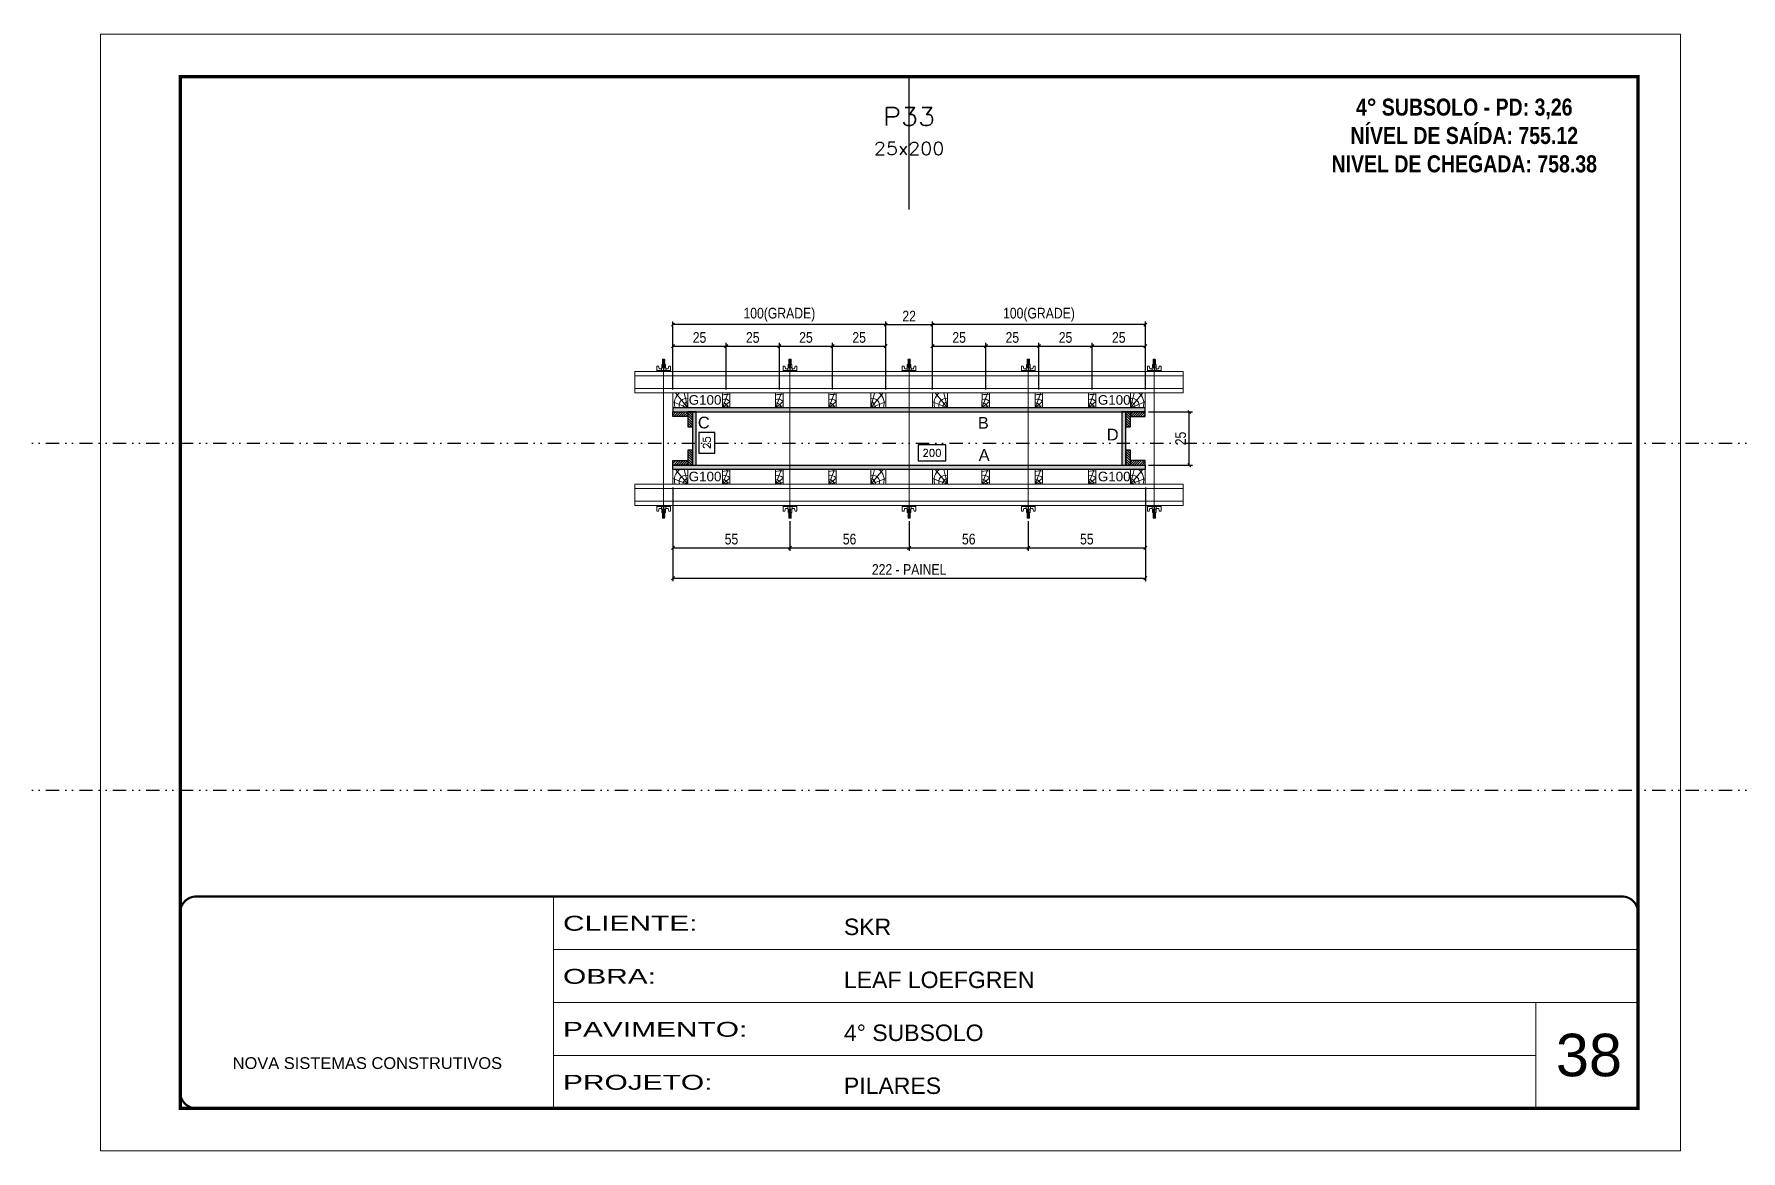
# Model space of a CAD drawing. Header units: millimetres. Extents: x 13777 to 27878, y -21631 to 6985.
# Drawn here: x 15936 to 17540, y -4402 to -3352 of the extents above; entities that cross this region are included whole.
import ezdxf
from ezdxf.enums import TextEntityAlignment as Align

# ---------------------------------------------------------------- set-up
doc = ezdxf.new("R2010")
doc.units = ezdxf.units.MM
for name, pattern in [('CONTINUO', [0]), ('DASHED', [0.75, 0.5, -0.25]), ('DIVIDE2', [0.625, 0.25, -0.125, 0, -0.125, 0, -0.125]), ('HIDDEN', [0.375, 0.25, -0.125])]:
    doc.linetypes.add(name, pattern=pattern)
for name, color, linetype, lineweight in [('CARIMBO', 255, 'Continuous', 9), ('Folhas', 255, 'Continuous', 9), ('Hachura', 251, 'Continuous', 9), ('Madeira', 126, 'Continuous', 18), ('Perfil Metálico', 224, 'Continuous', 18), ('SARRAFO DE PRESSAO', 251, 'DASHED', 9), ('Texto Seção', 7, 'Continuous', 15)]:
    doc.layers.add(name, color=color, linetype=linetype, lineweight=lineweight)
for name, color, linetype in [('CHAPA', 1, 'Continuous'), ('COTA', 241, 'Continuous'), ('NOMENCLATURA', 7, 'Continuous'), ('Nível', 160, 'Continuous'), ('SARRAFO', 251, 'Continuous'), ('Texto de Titulo', 7, 'Continuous'), ('Texto Qtd Sarr', 242, 'Continuous'), ('TEXTO_GERAL', 7, 'Continuous')]:
    doc.layers.add(name, color=color, linetype=linetype)
doc.styles.add('ARIAL', font='arial.ttf')
doc.styles.add('COTA TECNICA 2X', font='techl___.ttf', dxfattribs={"height": 10})
doc.styles.add('ROMANC', font='techb___.ttf', dxfattribs={"height": 2.5})
doc.styles.add('ROMANS', font='romans.shx')
doc.styles.add('SANSSERIF', font='sas_____.pfb')
doc.styles.add('Tecnologia', font='')
doc.styles.get('Tecnologia').set_extended_font_data('Forgotten Futurist')
doc.dimstyles.new('SECAO PILAR', dxfattribs={"dimtxt": 10, "dimasz": 3, "dimexe": 3, "dimexo": 3, "dimgap": 3, "dimtad": 1, "dimdec": 1, "dimlfac": 0.5, "dimzin": 12, "dimdsep": 46, "dimtxsty": 'COTA TECNICA 2X', "dimblk1": 'OBLIQUE', "dimblk2": 'OBLIQUE', "dimsah": 1, "dimcen": 0.9, "dimclrd": 256, "dimclre": 256, "dimclrt": 256, "dimadec": 1, "dimazin": 3, "dimtfac": 1, "dimtdec": 1, "dimtmove": 0, "dimatfit": 3, "dimfxl": 1, "dimtolj": 1, "dimtzin": 12, "dimarcsym": 0})
doc.dimstyles.new('SECÇÃO 2', dxfattribs={"dimtxt": 7, "dimasz": 6, "dimexe": 0.18, "dimexo": 2, "dimgap": -4, "dimtad": 3, "dimdec": 1, "dimlfac": 0.5, "dimzin": 12, "dimdsep": 46, "dimtxsty": 'ROMANS', "dimblk": 'ARCHTICK', "dimcen": 0.09, "dimse1": 1, "dimse2": 1, "dimsd1": 1, "dimsd2": 1, "dimclrd": 180, "dimclre": 5, "dimclrt": 1, "dimadec": 0, "dimazin": 3, "dimtfac": 1, "dimtdec": 1, "dimtofl": 0, "dimtmove": 0, "dimatfit": 3, "dimldrblk": 'ARCHTICK', "dimfxl": 1, "dimtolj": 1, "dimtzin": 0, "dimarcsym": 0})

# ---------------------------------------------------------------- blocks, each defined once
blk = doc.blocks.new('9999999999')
at = {"color": 30, "linetype": 'CONTINUO'}
for p, q in [((98564.6, 34230.2), (98564.6, 34429.4)), ((98564.6, 34379.6), (99584, 34379.6)), ((98564.6, 34329.8), (99488, 34329.8)), ((99584, 34329.8), (99488, 34329.8)), ((99488, 34329.8), (99488, 34230.2)), ((98564.6, 34280), (99488, 34280))]:
    blk.add_line(p, q, dxfattribs=at)
at = {"color": 30, "linetype": 'CONTINUO', "const_width": 2}
blk.add_lwpolyline([(99584, 34230.2), (99584, 34414.4, 0.414214), (99569, 34429.4), (98229, 34429.4, 0.414214), (98214, 34414.4), (98214, 34245.2, 0.414214), (98229, 34230.2), (99584, 34230.2)], format="xyb", dxfattribs=at)
at = {"layer": 'Folhas'}
blk.add_lwpolyline([(98139, 34190.2), (99624, 34190.2), (99624, 35240.2), (98139, 35240.2)], close=True, dxfattribs=at)
at = {"layer": 'Folhas', "color": 30, "const_width": 3}
blk.add_lwpolyline([(98214, 34230.2), (99584, 34230.2), (99584, 35200.2), (98214, 35200.2)], close=True, dxfattribs=at)
at = {"color": 7, "linetype": 'Continuous', "ltscale": 5, "style": 'ARIAL'}
for s, height, p in [('SKR', 15.48, (98837.7, 34393.1)), ('LEAF LOEFGREN', 15.483, (98837.7, 34343.3)), ('4° SUBSOLO', 15.48, (98837.7, 34293.5)), ('NOVA SISTEMAS CONSTRUTIVOS', 11.059, (98263.2, 34267.2)), ('PILARES', 15.48, (98837.7, 34243.7))]:
    blk.add_text(s, height=height, dxfattribs=at).set_placement(p)
at = {"layer": 'Folhas', "color": 7, "style": 'Tecnologia', "width": 1.5}
for s, p in [('CLIENTE:', (98573.7, 34397.2)), ('OBRA:', (98573.7, 34347.3)), ('PAVIMENTO:', (98573.7, 34297.5)), ('PROJETO:', (98573.7, 34247.7))]:
    blk.add_text(s, height=14, dxfattribs=at).set_placement(p)
blk = doc.blocks.new('*D949')
at = {"layer": 'COTA', "color": 180, "lineweight": -2, "transparency": 16777216}
for p, q in [((16575.9, -3727), (16560.9, -3727)), ((16560.9, -3727), (16560.9, -3746.3)), ((16575.9, -3746.3), (16575.9, -3727)), ((16560.9, -3746.3), (16575.9, -3746.3))]:
    blk.add_line(p, q, dxfattribs=at)
at = {"layer": 'Defpoints', "color": 0, "transparency": 16777216}
for p in [(16575.8, -3707.7), (16575.8, -3757.7), (16579.9, -3757.7)]:
    blk.add_point(p, dxfattribs=at)
at = {"layer": 'COTA', "color": 1, "transparency": 16777216, "insert": (16568.4, -3736.6), "char_height": 7, "attachment_point": 5, "rotation": 90, "style": 'ROMANS'}
blk.add_mtext('\\A1;25', dxfattribs=at)
blk = doc.blocks.new('_ArchTick')
at = {"color": 0, "linetype": 'ByBlock', "const_width": 0.15}
blk.add_lwpolyline([(-0.5, -0.5), (0.5, 0.5)], dxfattribs=at)
blk = doc.blocks.new('*D950')
at = {"layer": 'COTA', "color": 180, "lineweight": -2, "transparency": 16777216}
for p, q in [((16793, -3738.7), (16767, -3738.7)), ((16767, -3738.7), (16767, -3753.7)), ((16793, -3753.7), (16793, -3738.7)), ((16767, -3753.7), (16793, -3753.7))]:
    blk.add_line(p, q, dxfattribs=at)
at = {"layer": 'Defpoints', "color": 0, "transparency": 16777216}
for p in [(16558.5, -3757.7), (16958.5, -3757.7), (16958.5, -3757.7)]:
    blk.add_point(p, dxfattribs=at)
at = {"layer": 'COTA', "color": 1, "transparency": 16777216, "insert": (16780, -3746.2), "char_height": 7, "attachment_point": 5, "style": 'ROMANS'}
blk.add_mtext('\\A1;200', dxfattribs=at)
blk = doc.blocks.new('_Oblique')
at = {"color": 0, "linetype": 'ByBlock', "lineweight": -2}
blk.add_line((-0.5, -0.5), (0.5, 0.5), dxfattribs=at)
blk = doc.blocks.new('*D951')
at = {"layer": 'COTA', "lineweight": -2, "transparency": 16777216}
for p, q in [((16536.5, -3778.7), (16536.5, -3866.9)), ((16980.5, -3778.7), (16980.5, -3866.9)), ((16536.5, -3863.9), (16980.5, -3863.9))]:
    blk.add_line(p, q, dxfattribs=at)
at = {"layer": 'Defpoints', "color": 0, "transparency": 16777216}
for p in [(16536.5, -3775.7), (16980.5, -3775.7), (16980.5, -3863.9)]:
    blk.add_point(p, dxfattribs=at)
at = {"layer": 'COTA', "lineweight": -2, "transparency": 16777216, "xscale": 3, "yscale": 3, "zscale": 3, "rotation": 180}
blk.add_blockref('_Oblique', (16536.5, -3863.9), dxfattribs=at)
at = {"layer": 'COTA', "lineweight": -2, "transparency": 16777216, "xscale": 3, "yscale": 3, "zscale": 3}
blk.add_blockref('_Oblique', (16980.5, -3863.9), dxfattribs=at)
at = {"layer": 'COTA', "transparency": 16777216, "insert": (16758.5, -3855.8), "char_height": 10, "attachment_point": 5, "style": 'COTA TECNICA 2X'}
blk.add_mtext('\\A1;222 - PAINEL', dxfattribs=at)
blk = doc.blocks.new('*D952')
at = {"layer": 'COTA', "lineweight": -2, "transparency": 16777216}
for p, q in [((16536.5, -3778.7), (16536.5, -3838.4)), ((16646.5, -3810.5), (16646.5, -3838.4)), ((16536.5, -3835.4), (16646.5, -3835.4))]:
    blk.add_line(p, q, dxfattribs=at)
at = {"layer": 'Defpoints', "color": 0, "transparency": 16777216}
for p in [(16536.5, -3775.7), (16646.5, -3807.5), (16646.5, -3835.4)]:
    blk.add_point(p, dxfattribs=at)
at = {"layer": 'COTA', "lineweight": -2, "transparency": 16777216, "xscale": 3, "yscale": 3, "zscale": 3, "rotation": 180}
blk.add_blockref('_Oblique', (16536.5, -3835.4), dxfattribs=at)
at = {"layer": 'COTA', "lineweight": -2, "transparency": 16777216, "xscale": 3, "yscale": 3, "zscale": 3}
blk.add_blockref('_Oblique', (16646.5, -3835.4), dxfattribs=at)
at = {"layer": 'COTA', "transparency": 16777216, "insert": (16591.5, -3827.3), "char_height": 10, "attachment_point": 5, "style": 'COTA TECNICA 2X'}
blk.add_mtext('\\A1;55', dxfattribs=at)
blk = doc.blocks.new('*D953')
at = {"layer": 'COTA', "lineweight": -2, "transparency": 16777216}
for p, q in [((16980.5, -3778.7), (16980.5, -3838.4)), ((16870.5, -3810.5), (16870.5, -3838.4)), ((16870.5, -3835.4), (16980.5, -3835.4))]:
    blk.add_line(p, q, dxfattribs=at)
at = {"layer": 'Defpoints', "color": 0, "transparency": 16777216}
for p in [(16980.5, -3775.7), (16870.5, -3807.5), (16980.5, -3835.4)]:
    blk.add_point(p, dxfattribs=at)
at = {"layer": 'COTA', "lineweight": -2, "transparency": 16777216, "xscale": 3, "yscale": 3, "zscale": 3, "rotation": 180}
blk.add_blockref('_Oblique', (16870.5, -3835.4), dxfattribs=at)
at = {"layer": 'COTA', "lineweight": -2, "transparency": 16777216, "xscale": 3, "yscale": 3, "zscale": 3}
blk.add_blockref('_Oblique', (16980.5, -3835.4), dxfattribs=at)
at = {"layer": 'COTA', "transparency": 16777216, "insert": (16925.5, -3827.3), "char_height": 10, "attachment_point": 5, "style": 'COTA TECNICA 2X'}
blk.add_mtext('\\A1;55', dxfattribs=at)
blk = doc.blocks.new('C')
at = {"layer": 'Hachura', "color": 0}
for p, q in [((0, 3.22), (0, -3.22)), ((0.45, 3.22), (0, 3.22)), ((0.46, 3.16), (0, 3.16)), ((0.46, 3.05), (0, 3.05)), ((0.46, 2.88), (0, 2.88)), ((0, 2.75), (0, -1.16)), ((0.46, 2.65), (0, 2.65)), ((0.46, 2.23), (0, 2.23)), ((0.46, 1.51), (0, 1.51)), ((0.39, 0.49), (0.17, 0.49)), ((0.45, -3.23), (0.45, 3.22)), ((0.45, 3.22), (2.58, 3.22)), ((1.74, 0.97), (0.45, 0.97)), ((1.45, 0.1), (0.45, 0.1)), ((1.35, 1.94), (1.35, 0.96)), ((2.58, 2.39), (1.47, 2.09)), ((1.74, -0.97), (1.74, 0.97)), ((1.74, 0.97), (1.74, 0.84)), ((1.74, 0.97), (1.74, 0.84)), ((1.74, 0.84), (3.35, 0.84)), ((3.35, 0.45), (1.74, 0.45)), ((2.58, 3.22), (2.58, 2.39)), ((3.32, 0.84), (3.32, -0.84)), ((3.35, 0.84), (3.35, -0.84)), ((3.68, 0.45), (3.35, 0.45)), ((3.84, -0.52), (3.35, 0.45)), ((3.35, 0.06), (3.67, -0.57)), ((3.68, 0.45), (4.16, -0.52)), ((3.72, 0.5), (4.25, -0.57)), ((4.37, -0.55), (3.83, 0.53)), ((4.15, 0.45), (3.93, 0.45)), ((4.42, -0.52), (3.93, 0.45)), ((4.15, 0.45), (4.26, 0.45)), ((4.26, 0.45), (4.74, -0.52)), ((4.3, 0.5), (4.83, -0.57)), ((4.95, -0.55), (4.41, 0.53)), ((4.51, 0.45), (4.84, 0.45)), ((5, -0.52), (4.51, 0.45)), ((4.84, 0.45), (5.32, -0.52)), ((4.88, 0.5), (5.41, -0.57)), ((5.53, -0.55), (4.99, 0.53)), ((5.58, -0.52), (5.09, 0.45)), ((5.42, 0.45), (5.09, 0.45)), ((5.58, -0.52), (5.09, 0.45)), ((5.42, 0.45), (5.74, -0.19)), ((5.46, 0.5), (5.74, -0.07)), ((5.74, 0.19), (5.57, 0.53)), ((5.74, 0.32), (5.68, 0.45)), ((5.68, 0.45), (5.74, 0.45)), ((5.74, 0.45), (5.9, 0.29)), ((5.74, 0.45), (5.74, -0.52)), ((5.9, -0.36), (5.9, 0.29)), ((0.45, 0), (0, 0)), ((0.46, -1.52), (0, -1.52)), ((0.46, -2.23), (0, -2.23)), ((0.46, -2.65), (0, -2.65)), ((0.46, -2.88), (0, -2.88)), ((0.46, -3.05), (0, -3.05)), ((0.46, -3.16), (0, -3.16)), ((0, -3.22), (2.57, -3.22)), ((0.08, -0.48), (0.29, -0.48)), ((0.29, -0.48), (0.4, -0.48)), ((0.45, 0), (0.45, -0.97)), ((0.45, -0.16), (1.45, -0.16)), ((0.45, -0.65), (0.45, -0.32)), ((0.45, -3.23), (0.45, -0.65)), ((0.45, -0.97), (1.74, -0.97)), ((1.35, -1.94), (1.35, -0.97)), ((2.58, -2.39), (1.47, -2.1)), ((3.35, -0.32), (1.74, -0.32)), ((3.35, -0.84), (1.74, -0.84)), ((2.58, -3.23), (2.58, -2.39)), ((3.35, -0.07), (3.58, -0.52)), ((3.35, -0.52), (3.58, -0.52)), ((3.84, -0.52), (4.16, -0.52)), ((4.42, -0.52), (4.74, -0.52)), ((4.63, -0.52), (4.74, -0.52)), ((5, -0.52), (5.32, -0.52)), ((5.58, -0.52), (5.74, -0.52)), ((5.74, -0.52), (5.9, -0.36)), ((5.74, -0.52), (5.74, -0.52))]:
    blk.add_line(p, q, dxfattribs=at)
for centre, radius, start, end in [((1.52, 1.94), 0.161, 104.74356, 180), ((1.44, -0.03), 0.129, 272.69497, 87.30503), ((3.81, 0.39), 0.143, 25.56881, 154.43119), ((4.39, 0.39), 0.143, 25.56881, 154.43119), ((4.97, 0.39), 0.143, 25.56881, 154.43119), ((5.55, 0.39), 0.143, 25.56881, 154.43119), ((0.17, -0.37), 0.174, 221.74404, 317.85924), ((1.52, -1.94), 0.161, 180, 255.25644), ((3.71, -0.4), 0.174, 222.14076, 318.25596), ((4.29, -0.4), 0.174, 222.14076, 318.25596), ((4.87, -0.4), 0.174, 222.14076, 318.25596), ((5.45, -0.4), 0.174, 222.14076, 318.25596), ((5.61, -0.4), 0.174, 317.85924, 318.25596)]:
    blk.add_arc(centre, radius, start, end, dxfattribs=at)
blk = doc.blocks.new('*D959')
at = {"layer": 'COTA', "lineweight": -2, "transparency": 16777216}
for p, q in [((16758.5, -3810.5), (16758.5, -3838.4)), ((16870.5, -3810.5), (16870.5, -3838.4)), ((16758.5, -3835.4), (16870.5, -3835.4))]:
    blk.add_line(p, q, dxfattribs=at)
at = {"layer": 'Defpoints', "color": 0, "transparency": 16777216}
for p in [(16758.5, -3807.5), (16870.5, -3807.5), (16870.5, -3835.4)]:
    blk.add_point(p, dxfattribs=at)
at = {"layer": 'COTA', "lineweight": -2, "transparency": 16777216, "xscale": 3, "yscale": 3, "zscale": 3, "rotation": 180}
blk.add_blockref('_Oblique', (16758.5, -3835.4), dxfattribs=at)
at = {"layer": 'COTA', "lineweight": -2, "transparency": 16777216, "xscale": 3, "yscale": 3, "zscale": 3}
blk.add_blockref('_Oblique', (16870.5, -3835.4), dxfattribs=at)
at = {"layer": 'COTA', "transparency": 16777216, "insert": (16814.5, -3827.3), "char_height": 10, "attachment_point": 5, "style": 'COTA TECNICA 2X'}
blk.add_mtext('\\A1;56', dxfattribs=at)
blk = doc.blocks.new('*D960')
at = {"layer": 'COTA', "lineweight": -2, "transparency": 16777216}
for p, q in [((16983.5, -3707.7), (17024.8, -3707.7)), ((17021.8, -3757.7), (17021.8, -3707.7)), ((16983.5, -3757.7), (17024.8, -3757.7))]:
    blk.add_line(p, q, dxfattribs=at)
at = {"layer": 'Defpoints', "color": 0, "transparency": 16777216}
for p in [(16980.5, -3707.7), (17021.8, -3707.7), (16980.5, -3757.7)]:
    blk.add_point(p, dxfattribs=at)
at = {"layer": 'COTA', "lineweight": -2, "transparency": 16777216, "xscale": 3, "yscale": 3, "zscale": 3}
for p, rotation in [((17021.8, -3707.7), 90), ((17021.8, -3757.7), 270)]:
    blk.add_blockref('_Oblique', p, dxfattribs=dict(at, rotation=rotation))
at = {"layer": 'COTA', "transparency": 16777216, "insert": (17013.7, -3732.7), "char_height": 10, "attachment_point": 5, "rotation": 90, "style": 'COTA TECNICA 2X'}
blk.add_mtext('\\A1;25', dxfattribs=at)
blk = doc.blocks.new('*D961')
at = {"layer": 'COTA', "lineweight": -2, "transparency": 16777216}
for p, q in [((16646.5, -3810.5), (16646.5, -3838.4)), ((16758.5, -3810.5), (16758.5, -3838.4)), ((16646.5, -3835.4), (16758.5, -3835.4))]:
    blk.add_line(p, q, dxfattribs=at)
at = {"layer": 'Defpoints', "color": 0, "transparency": 16777216}
for p in [(16646.5, -3807.5), (16758.5, -3807.5), (16758.5, -3835.4)]:
    blk.add_point(p, dxfattribs=at)
at = {"layer": 'COTA', "lineweight": -2, "transparency": 16777216, "xscale": 3, "yscale": 3, "zscale": 3, "rotation": 180}
blk.add_blockref('_Oblique', (16646.5, -3835.4), dxfattribs=at)
at = {"layer": 'COTA', "lineweight": -2, "transparency": 16777216, "xscale": 3, "yscale": 3, "zscale": 3}
blk.add_blockref('_Oblique', (16758.5, -3835.4), dxfattribs=at)
at = {"layer": 'COTA', "transparency": 16777216, "insert": (16702.5, -3827.3), "char_height": 10, "attachment_point": 5, "style": 'COTA TECNICA 2X'}
blk.add_mtext('\\A1;56', dxfattribs=at)
blk = doc.blocks.new('PONTALETE')
at = {"layer": 'Madeira'}
for q in [(2.71, 7), (7, 5.76), (7, 1.74)]:
    blk.add_line((0, 0), q, dxfattribs=at)
blk.add_lwpolyline([(0, 0), (7, 0), (7, 7), (0, 7)], close=True, dxfattribs=at)
for centre, radius, start, end in [((2.04, 0.06), 6.23, 37.28179, 109.09128), ((1.09, 0.9), 3.19, 343.60304, 109.98471), ((-0.21, -0.78), 3.09, 14.63219, 86.0383)]:
    blk.add_arc(centre, radius, start, end, dxfattribs=at)
blk = doc.blocks.new('MEIO PONTALETE')
at = {"layer": 'Madeira'}
for q in [(2.71, 7), (3.5, 2.88), (3.5, 0.87)]:
    blk.add_line((0, 0), q, dxfattribs=at)
blk.add_lwpolyline([(0, 0), (3.5, 0), (3.5, 7), (0, 7)], close=True, dxfattribs=at)
for centre, radius, start, end in [((2.04, 0.06), 6.23, 76.44987, 109.09128), ((1.09, 0.9), 3.19, 40.90626, 109.98471), ((-0.21, -0.78), 3.09, 14.63219, 86.0383)]:
    blk.add_arc(centre, radius, start, end, dxfattribs=at)
blk = doc.blocks.new('*D954')
at = {"layer": 'COTA', "lineweight": -2, "transparency": 16777216}
for p, q in [((16780.5, -3686.7), (16780.5, -3642.8)), ((16780.5, -3645.8), (16830.5, -3645.8)), ((16830.5, -3686.7), (16830.5, -3642.8))]:
    blk.add_line(p, q, dxfattribs=at)
at = {"layer": 'Defpoints', "color": 0, "transparency": 16777216}
for p in [(16830.5, -3645.8), (16780.5, -3689.7), (16830.5, -3689.7)]:
    blk.add_point(p, dxfattribs=at)
at = {"layer": 'COTA', "lineweight": -2, "transparency": 16777216, "xscale": 3, "yscale": 3, "zscale": 3, "rotation": 180}
blk.add_blockref('_Oblique', (16780.5, -3645.8), dxfattribs=at)
at = {"layer": 'COTA', "lineweight": -2, "transparency": 16777216, "xscale": 3, "yscale": 3, "zscale": 3}
blk.add_blockref('_Oblique', (16830.5, -3645.8), dxfattribs=at)
at = {"layer": 'COTA', "transparency": 16777216, "insert": (16805.5, -3637.7), "char_height": 10, "attachment_point": 5, "style": 'COTA TECNICA 2X'}
blk.add_mtext('\\A1;25', dxfattribs=at)
blk = doc.blocks.new('*D955')
at = {"layer": 'COTA', "lineweight": -2, "transparency": 16777216}
for p, q in [((16780.5, -3686.7), (16780.5, -3622.6)), ((16980.5, -3686.7), (16980.5, -3622.6)), ((16980.5, -3625.6), (16780.5, -3625.6))]:
    blk.add_line(p, q, dxfattribs=at)
at = {"layer": 'Defpoints', "color": 0, "transparency": 16777216}
for p in [(16780.5, -3625.6), (16780.5, -3689.7), (16980.5, -3689.7)]:
    blk.add_point(p, dxfattribs=at)
at = {"layer": 'COTA', "lineweight": -2, "transparency": 16777216, "xscale": 3, "yscale": 3, "zscale": 3, "rotation": 180}
blk.add_blockref('_Oblique', (16780.5, -3625.6), dxfattribs=at)
at = {"layer": 'COTA', "lineweight": -2, "transparency": 16777216, "xscale": 3, "yscale": 3, "zscale": 3}
blk.add_blockref('_Oblique', (16980.5, -3625.6), dxfattribs=at)
at = {"layer": 'COTA', "transparency": 16777216, "insert": (16880.5, -3616.3), "char_height": 10, "attachment_point": 5, "style": 'COTA TECNICA 2X'}
blk.add_mtext('\\A1;100(GRADE)', dxfattribs=at)
blk = doc.blocks.new('*D962')
at = {"layer": 'COTA', "lineweight": -2, "transparency": 16777216}
for p, q in [((16830.5, -3686.7), (16830.5, -3642.8)), ((16830.5, -3645.8), (16880.5, -3645.8)), ((16880.5, -3686.7), (16880.5, -3642.8))]:
    blk.add_line(p, q, dxfattribs=at)
at = {"layer": 'Defpoints', "color": 0, "transparency": 16777216}
for p in [(16880.5, -3645.8), (16830.5, -3689.7), (16880.5, -3689.7)]:
    blk.add_point(p, dxfattribs=at)
at = {"layer": 'COTA', "lineweight": -2, "transparency": 16777216, "xscale": 3, "yscale": 3, "zscale": 3, "rotation": 180}
blk.add_blockref('_Oblique', (16830.5, -3645.8), dxfattribs=at)
at = {"layer": 'COTA', "lineweight": -2, "transparency": 16777216, "xscale": 3, "yscale": 3, "zscale": 3}
blk.add_blockref('_Oblique', (16880.5, -3645.8), dxfattribs=at)
at = {"layer": 'COTA', "transparency": 16777216, "insert": (16855.5, -3637.7), "char_height": 10, "attachment_point": 5, "style": 'COTA TECNICA 2X'}
blk.add_mtext('\\A1;25', dxfattribs=at)
blk = doc.blocks.new('*D963')
at = {"layer": 'COTA', "lineweight": -2, "transparency": 16777216}
for p, q in [((16880.5, -3686.7), (16880.5, -3642.8)), ((16880.5, -3645.8), (16930.5, -3645.8)), ((16930.5, -3686.7), (16930.5, -3642.8))]:
    blk.add_line(p, q, dxfattribs=at)
at = {"layer": 'Defpoints', "color": 0, "transparency": 16777216}
for p in [(16930.5, -3645.8), (16880.5, -3689.7), (16930.5, -3689.7)]:
    blk.add_point(p, dxfattribs=at)
at = {"layer": 'COTA', "lineweight": -2, "transparency": 16777216, "xscale": 3, "yscale": 3, "zscale": 3, "rotation": 180}
blk.add_blockref('_Oblique', (16880.5, -3645.8), dxfattribs=at)
at = {"layer": 'COTA', "lineweight": -2, "transparency": 16777216, "xscale": 3, "yscale": 3, "zscale": 3}
blk.add_blockref('_Oblique', (16930.5, -3645.8), dxfattribs=at)
at = {"layer": 'COTA', "transparency": 16777216, "insert": (16905.5, -3637.7), "char_height": 10, "attachment_point": 5, "style": 'COTA TECNICA 2X'}
blk.add_mtext('\\A1;25', dxfattribs=at)
blk = doc.blocks.new('*D964')
at = {"layer": 'COTA', "lineweight": -2, "transparency": 16777216}
for p, q in [((16930.5, -3686.7), (16930.5, -3642.8)), ((16930.5, -3645.8), (16980.5, -3645.8)), ((16980.5, -3686.7), (16980.5, -3642.8))]:
    blk.add_line(p, q, dxfattribs=at)
at = {"layer": 'Defpoints', "color": 0, "transparency": 16777216}
for p in [(16980.5, -3645.8), (16930.5, -3689.7), (16980.5, -3689.7)]:
    blk.add_point(p, dxfattribs=at)
at = {"layer": 'COTA', "lineweight": -2, "transparency": 16777216, "xscale": 3, "yscale": 3, "zscale": 3, "rotation": 180}
blk.add_blockref('_Oblique', (16930.5, -3645.8), dxfattribs=at)
at = {"layer": 'COTA', "lineweight": -2, "transparency": 16777216, "xscale": 3, "yscale": 3, "zscale": 3}
blk.add_blockref('_Oblique', (16980.5, -3645.8), dxfattribs=at)
at = {"layer": 'COTA', "transparency": 16777216, "insert": (16955.5, -3637.7), "char_height": 10, "attachment_point": 5, "style": 'COTA TECNICA 2X'}
blk.add_mtext('\\A1;25', dxfattribs=at)
blk = doc.blocks.new('*D956')
at = {"layer": 'COTA', "lineweight": -2, "transparency": 16777216}
for p, q in [((16536.5, -3686.7), (16536.5, -3642.8)), ((16536.5, -3645.8), (16586.5, -3645.8)), ((16586.5, -3686.7), (16586.5, -3642.8))]:
    blk.add_line(p, q, dxfattribs=at)
at = {"layer": 'Defpoints', "color": 0, "transparency": 16777216}
for p in [(16586.5, -3645.8), (16536.5, -3689.7), (16586.5, -3689.7)]:
    blk.add_point(p, dxfattribs=at)
at = {"layer": 'COTA', "lineweight": -2, "transparency": 16777216, "xscale": 3, "yscale": 3, "zscale": 3, "rotation": 180}
blk.add_blockref('_Oblique', (16536.5, -3645.8), dxfattribs=at)
at = {"layer": 'COTA', "lineweight": -2, "transparency": 16777216, "xscale": 3, "yscale": 3, "zscale": 3}
blk.add_blockref('_Oblique', (16586.5, -3645.8), dxfattribs=at)
at = {"layer": 'COTA', "transparency": 16777216, "insert": (16561.5, -3637.7), "char_height": 10, "attachment_point": 5, "style": 'COTA TECNICA 2X'}
blk.add_mtext('\\A1;25', dxfattribs=at)
blk = doc.blocks.new('*D957')
at = {"layer": 'COTA', "lineweight": -2, "transparency": 16777216}
for p, q in [((16536.5, -3686.7), (16536.5, -3622.6)), ((16736.5, -3686.7), (16736.5, -3622.6)), ((16736.5, -3625.6), (16536.5, -3625.6))]:
    blk.add_line(p, q, dxfattribs=at)
at = {"layer": 'Defpoints', "color": 0, "transparency": 16777216}
for p in [(16536.5, -3625.6), (16536.5, -3689.7), (16736.5, -3689.7)]:
    blk.add_point(p, dxfattribs=at)
at = {"layer": 'COTA', "lineweight": -2, "transparency": 16777216, "xscale": 3, "yscale": 3, "zscale": 3, "rotation": 180}
blk.add_blockref('_Oblique', (16536.5, -3625.6), dxfattribs=at)
at = {"layer": 'COTA', "lineweight": -2, "transparency": 16777216, "xscale": 3, "yscale": 3, "zscale": 3}
blk.add_blockref('_Oblique', (16736.5, -3625.6), dxfattribs=at)
at = {"layer": 'COTA', "transparency": 16777216, "insert": (16636.5, -3616.3), "char_height": 10, "attachment_point": 5, "style": 'COTA TECNICA 2X'}
blk.add_mtext('\\A1;100(GRADE)', dxfattribs=at)
blk = doc.blocks.new('*D965')
at = {"layer": 'COTA', "lineweight": -2, "transparency": 16777216}
for p, q in [((16586.5, -3686.7), (16586.5, -3642.8)), ((16586.5, -3645.8), (16636.5, -3645.8)), ((16636.5, -3686.7), (16636.5, -3642.8))]:
    blk.add_line(p, q, dxfattribs=at)
at = {"layer": 'Defpoints', "color": 0, "transparency": 16777216}
for p in [(16636.5, -3645.8), (16586.5, -3689.7), (16636.5, -3689.7)]:
    blk.add_point(p, dxfattribs=at)
at = {"layer": 'COTA', "lineweight": -2, "transparency": 16777216, "xscale": 3, "yscale": 3, "zscale": 3, "rotation": 180}
blk.add_blockref('_Oblique', (16586.5, -3645.8), dxfattribs=at)
at = {"layer": 'COTA', "lineweight": -2, "transparency": 16777216, "xscale": 3, "yscale": 3, "zscale": 3}
blk.add_blockref('_Oblique', (16636.5, -3645.8), dxfattribs=at)
at = {"layer": 'COTA', "transparency": 16777216, "insert": (16611.5, -3637.7), "char_height": 10, "attachment_point": 5, "style": 'COTA TECNICA 2X'}
blk.add_mtext('\\A1;25', dxfattribs=at)
blk = doc.blocks.new('*D966')
at = {"layer": 'COTA', "lineweight": -2, "transparency": 16777216}
for p, q in [((16636.5, -3686.7), (16636.5, -3642.8)), ((16636.5, -3645.8), (16686.5, -3645.8)), ((16686.5, -3686.7), (16686.5, -3642.8))]:
    blk.add_line(p, q, dxfattribs=at)
at = {"layer": 'Defpoints', "color": 0, "transparency": 16777216}
for p in [(16686.5, -3645.8), (16636.5, -3689.7), (16686.5, -3689.7)]:
    blk.add_point(p, dxfattribs=at)
at = {"layer": 'COTA', "lineweight": -2, "transparency": 16777216, "xscale": 3, "yscale": 3, "zscale": 3, "rotation": 180}
blk.add_blockref('_Oblique', (16636.5, -3645.8), dxfattribs=at)
at = {"layer": 'COTA', "lineweight": -2, "transparency": 16777216, "xscale": 3, "yscale": 3, "zscale": 3}
blk.add_blockref('_Oblique', (16686.5, -3645.8), dxfattribs=at)
at = {"layer": 'COTA', "transparency": 16777216, "insert": (16661.5, -3637.7), "char_height": 10, "attachment_point": 5, "style": 'COTA TECNICA 2X'}
blk.add_mtext('\\A1;25', dxfattribs=at)
blk = doc.blocks.new('*D967')
at = {"layer": 'COTA', "lineweight": -2, "transparency": 16777216}
for p, q in [((16686.5, -3686.7), (16686.5, -3642.8)), ((16686.5, -3645.8), (16736.5, -3645.8)), ((16736.5, -3686.7), (16736.5, -3642.8))]:
    blk.add_line(p, q, dxfattribs=at)
at = {"layer": 'Defpoints', "color": 0, "transparency": 16777216}
for p in [(16736.5, -3645.8), (16686.5, -3689.7), (16736.5, -3689.7)]:
    blk.add_point(p, dxfattribs=at)
at = {"layer": 'COTA', "lineweight": -2, "transparency": 16777216, "xscale": 3, "yscale": 3, "zscale": 3, "rotation": 180}
blk.add_blockref('_Oblique', (16686.5, -3645.8), dxfattribs=at)
at = {"layer": 'COTA', "lineweight": -2, "transparency": 16777216, "xscale": 3, "yscale": 3, "zscale": 3}
blk.add_blockref('_Oblique', (16736.5, -3645.8), dxfattribs=at)
at = {"layer": 'COTA', "transparency": 16777216, "insert": (16711.5, -3637.7), "char_height": 10, "attachment_point": 5, "style": 'COTA TECNICA 2X'}
blk.add_mtext('\\A1;25', dxfattribs=at)
blk = doc.blocks.new('*D958')
at = {"layer": 'COTA', "lineweight": -2, "transparency": 16777216}
for p, q in [((16736.5, -3686.7), (16736.5, -3622.6)), ((16780.5, -3686.7), (16780.5, -3622.6)), ((16736.5, -3625.6), (16780.5, -3625.6))]:
    blk.add_line(p, q, dxfattribs=at)
at = {"layer": 'Defpoints', "color": 0, "transparency": 16777216}
for p in [(16780.5, -3625.6), (16736.5, -3689.7), (16780.5, -3689.7)]:
    blk.add_point(p, dxfattribs=at)
at = {"layer": 'COTA', "lineweight": -2, "transparency": 16777216, "xscale": 3, "yscale": 3, "zscale": 3, "rotation": 180}
blk.add_blockref('_Oblique', (16736.5, -3625.6), dxfattribs=at)
at = {"layer": 'COTA', "lineweight": -2, "transparency": 16777216, "xscale": 3, "yscale": 3, "zscale": 3}
blk.add_blockref('_Oblique', (16780.5, -3625.6), dxfattribs=at)
at = {"layer": 'COTA', "transparency": 16777216, "insert": (16758.5, -3617.6), "char_height": 10, "attachment_point": 5, "style": 'COTA TECNICA 2X'}
blk.add_mtext('\\A1;22', dxfattribs=at)
blk = doc.blocks.new('titulo1')
at = {"layer": 'Defpoints', "color": 252, "linetype": 'HIDDEN', "ltscale": 2}
blk.add_line((0, 0), (0, 125), dxfattribs=at)
at = {"layer": 'Defpoints', "style": 'ROMANS', "oblique": 15}
blk.add_attdef('FOLHA', text='', height=10, dxfattribs=at).set_placement((0, 15.6), align=Align.MIDDLE_CENTER)
at = {"layer": 'Texto Qtd Sarr', "color": 3, "style": 'ROMANS', "oblique": 15}
for tag, height, p in [('TITULO', 17, (0, 71.4)), ('SEÇÃO', 12, (0, 41.5))]:
    blk.add_attdef(tag, text='', height=height, dxfattribs=at).set_placement(p, align=Align.MIDDLE_CENTER)

msp = doc.modelspace()

# ---------------------------------------------------------------- hatches: boundary and pattern name
at = {"layer": 'Hachura'}
h = msp.add_hatch(color=256, dxfattribs=at)
h.dxf.hatch_style = 1
h.paths.add_polyline_path([(16980.47, -3707.7), (16980.47, -3703.7), (16536.47, -3703.7), (16536.47, -3707.7)])
h = msp.add_hatch(dxfattribs=at)
h.set_pattern_fill('ANSI31', color=256, scale=0.5, angle=180, style=0)
h.set_pattern_definition([(225, (7412.515, -26603.5088), (1.12253202, -1.12253202), [])])
h.paths.add_polyline_path([(16550.47, -3712.1), (16550.47, -3707.7), (16536.47, -3707.7), (16536.47, -3712.1)])
h = msp.add_hatch(dxfattribs=at)
h.set_pattern_fill('ANSI31', color=256, scale=0.5, angle=270, style=0)
h.set_pattern_definition([(315, (39446.275, -13210.6525), (1.12253202, 1.12253202), [])])
h.paths.add_polyline_path([(16554.87, -3721.7), (16550.47, -3721.7), (16550.47, -3707.7), (16554.87, -3707.7)])
h = msp.add_hatch(color=256, dxfattribs=at)
h.dxf.hatch_style = 1
h.paths.add_polyline_path([(16554.87, -3757.7), (16558.47, -3757.7), (16558.47, -3707.7), (16554.87, -3707.7)])
h = msp.add_hatch(color=256, dxfattribs=at)
h.dxf.hatch_style = 1
h.paths.add_polyline_path([(16958.47, -3757.7), (16962.07, -3757.7), (16962.07, -3707.7), (16958.47, -3707.7)])
h = msp.add_hatch(dxfattribs=at)
h.set_pattern_fill('ANSI31', color=256, scale=0.5, angle=270, style=0)
h.set_pattern_definition([(315, (39857.875, -13210.6525), (1.12253202, 1.12253202), [])])
h.paths.add_polyline_path([(16966.47, -3721.7), (16962.07, -3721.7), (16962.07, -3707.7), (16966.47, -3707.7)])
h = msp.add_hatch(dxfattribs=at)
h.set_pattern_fill('ANSI31', color=256, scale=0.5, angle=180, style=0)
h.set_pattern_definition([(225, (7842.515, -26637.1088), (1.12253202, -1.12253202), [])])
h.paths.add_polyline_path([(16980.47, -3707.7), (16980.47, -3712.1), (16966.47, -3712.1), (16966.47, -3707.7)])
h = msp.add_hatch(dxfattribs=at)
h.set_pattern_fill('ANSI31', color=256, scale=0.5, angle=180, style=0)
h.set_pattern_definition([(225, (7412.515, -26649.1088), (1.12253202, -1.12253202), [])])
h.paths.add_polyline_path([(16550.47, -3757.7), (16550.47, -3753.3), (16536.47, -3753.3), (16536.47, -3757.7)])
h = msp.add_hatch(dxfattribs=at)
h.set_pattern_fill('ANSI31', color=256, scale=0.5, angle=270, style=0)
h.set_pattern_definition([(315, (39446.275, -13246.6525), (1.12253202, 1.12253202), [])])
h.paths.add_polyline_path([(16554.87, -3757.7), (16550.47, -3757.7), (16550.47, -3743.7), (16554.87, -3743.7)])
h = msp.add_hatch(dxfattribs=at)
h.set_pattern_fill('ANSI31', color=256, scale=0.5, angle=270, style=0)
h.set_pattern_definition([(315, (39857.875, -13246.6525), (1.12253202, 1.12253202), [])])
h.paths.add_polyline_path([(16966.47, -3757.7), (16962.07, -3757.7), (16962.07, -3743.7), (16966.47, -3743.7)])
h = msp.add_hatch(dxfattribs=at)
h.set_pattern_fill('ANSI31', color=256, scale=0.5, angle=180, style=0)
h.set_pattern_definition([(225, (7477.515, -26649.1088), (1.12253202, -1.12253202), [])])
h.paths.add_polyline_path([(16966.47, -3757.7), (16966.47, -3753.3), (16980.47, -3753.3), (16980.47, -3757.7)])
h = msp.add_hatch(color=256, dxfattribs=at)
h.dxf.hatch_style = 1
h.paths.add_polyline_path([(16980.47, -3757.7), (16980.47, -3761.7), (16536.47, -3761.7), (16536.47, -3757.7)])

# ---------------------------------------------------------------- linework, layer by layer
at = {"layer": 'CHAPA'}
for points in [[(16980.47, -3707.7), (16980.47, -3703.7), (16536.47, -3703.7), (16536.47, -3707.7)], [(16554.87, -3757.7), (16558.47, -3757.7), (16558.47, -3707.7), (16554.87, -3707.7)], [(16958.47, -3757.7), (16962.07, -3757.7), (16962.07, -3707.7), (16958.47, -3707.7)], [(16980.47, -3757.7), (16980.47, -3761.7), (16536.47, -3761.7), (16536.47, -3757.7)]]:
    msp.add_lwpolyline(points, close=True, dxfattribs=at)
at = {"layer": 'Hachura'}
for p, q in [((16527.78, -3806.47), (16527.78, -3662.73)), ((16646.47, -3806.47), (16646.47, -3662.73)), ((16758.47, -3806.47), (16758.47, -3662.73)), ((16870.47, -3806.47), (16870.47, -3662.73)), ((16988.86, -3806.47), (16988.86, -3662.73))]:
    msp.add_line(p, q, dxfattribs=at)
at = {"layer": 'Madeira'}
for points in [[(16536.47, -3703.7), (16536.48, -3689.7), (16736.48, -3689.7), (16736.46, -3703.7)], [(16780.47, -3703.7), (16780.49, -3689.7), (16980.48, -3689.7), (16980.47, -3703.7)], [(16536.45, -3775.68), (16536.47, -3761.68), (16736.46, -3761.69), (16736.44, -3775.69)], [(16780.46, -3775.68), (16780.47, -3761.68), (16980.47, -3761.69), (16980.45, -3775.69)]]:
    msp.add_lwpolyline(points, close=True, dxfattribs=at)
at = {"layer": 'Nível', "color": 4, "linetype": 'DIVIDE2', "ltscale": 50}
for p, q in [((13777.11, -3737.17), (21531.15, -3737.17)), ((13777.11, -4063.17), (21531.15, -4063.17))]:
    msp.add_line(p, q, dxfattribs=at)
at = {"layer": 'Perfil Metálico'}
for p, q in [((17016.18, -3673.76), (16500.75, -3673.76)), ((17016.18, -3685.76), (16500.75, -3685.76)), ((17016.18, -3779.7), (16500.75, -3779.7)), ((17016.18, -3791.7), (16500.75, -3791.7))]:
    msp.add_line(p, q, dxfattribs=at)
for points in [[(17016.18, -3689.7), (17016.18, -3669.7), (16500.75, -3669.76), (16500.75, -3689.76)], [(16500.75, -3775.7), (16500.75, -3795.7), (17016.18, -3795.64), (17016.18, -3775.64)]]:
    msp.add_lwpolyline(points, close=True, dxfattribs=at)
at = {"layer": 'SARRAFO'}
for points in [[(16536.47, -3707.7), (16550.47, -3707.7), (16550.47, -3712.1), (16536.47, -3712.1)], [(16536.47, -3707.7), (16550.47, -3707.7), (16550.47, -3712.1), (16536.47, -3712.1)], [(16550.47, -3707.7), (16550.47, -3721.7), (16554.87, -3721.7), (16554.87, -3707.7)], [(16550.47, -3707.7), (16550.47, -3721.7), (16554.87, -3721.7), (16554.87, -3707.7)], [(16962.07, -3707.7), (16962.07, -3721.7), (16966.47, -3721.7), (16966.47, -3707.7)], [(16962.07, -3707.7), (16962.07, -3721.7), (16966.47, -3721.7), (16966.47, -3707.7)], [(16966.47, -3712.1), (16980.47, -3712.1), (16980.47, -3707.7), (16966.47, -3707.7)], [(16966.47, -3712.1), (16980.47, -3712.1), (16980.47, -3707.7), (16966.47, -3707.7)], [(16536.47, -3753.3), (16550.47, -3753.3), (16550.47, -3757.7), (16536.47, -3757.7)], [(16536.47, -3753.3), (16550.47, -3753.3), (16550.47, -3757.7), (16536.47, -3757.7)], [(16550.47, -3743.7), (16550.47, -3757.7), (16554.87, -3757.7), (16554.87, -3743.7)], [(16550.47, -3743.7), (16550.47, -3757.7), (16554.87, -3757.7), (16554.87, -3743.7)], [(16962.07, -3743.7), (16962.07, -3757.7), (16966.47, -3757.7), (16966.47, -3743.7)], [(16962.07, -3743.7), (16962.07, -3757.7), (16966.47, -3757.7), (16966.47, -3743.7)], [(16980.47, -3753.3), (16966.47, -3753.3), (16966.47, -3757.7), (16980.47, -3757.7)], [(16980.47, -3753.3), (16966.47, -3753.3), (16966.47, -3757.7), (16980.47, -3757.7)]]:
    msp.add_lwpolyline(points, close=True, dxfattribs=at)

# ---------------------------------------------------------------- block references
at = {"layer": 'Hachura', "linetype": 'Continuous', "yscale": 2, "zscale": 2}
for p, xscale, rotation in [((16527.79, -3669.73), -2, 270), ((16646.46, -3669.73), 2, 90.00000000000001), ((16758.46, -3669.73), 2, 90.00000000000001), ((16870.46, -3669.73), 2, 90.00000000000001), ((16988.85, -3669.73), 2, 90.00000000000001), ((16527.78, -3795.67), 2, 270), ((16646.47, -3795.67), -2, 90), ((16758.47, -3795.67), -2, 90), ((16870.47, -3795.67), -2, 90), ((16988.86, -3795.67), -2, 90)]:
    msp.add_blockref('C', p, dxfattribs=dict(at, xscale=xscale, rotation=rotation))
at = {"layer": 'Madeira'}
for name, p, xscale, yscale, zscale, rotation in [('PONTALETE', (16550.47, -3703.7), 2, 2, 2, 89.93708930310329), ('MEIO PONTALETE', (16582.97, -3703.7), 1.999999997962732, 1.999999997962732, 1.999999997962732, 359.9370893031033), ('MEIO PONTALETE', (16632.97, -3703.7), 1.999999997962732, 1.999999997962732, 1.999999997962732, 359.9370893031033), ('MEIO PONTALETE', (16682.97, -3703.7), 1.999999997962732, 1.999999997962732, 1.999999997962732, 359.9370893031033), ('PONTALETE', (16722.46, -3703.69), -2, 2, 2, 269.9370893031033), ('PONTALETE', (16794.47, -3703.7), 2, 2, 2, 89.93708930310329), ('MEIO PONTALETE', (16826.97, -3703.7), 1.999999997962732, 1.999999997962732, 1.999999997962732, 359.9370893031033), ('MEIO PONTALETE', (16876.97, -3703.7), 1.999999997962732, 1.999999997962732, 1.999999997962732, 359.9370893031033), ('MEIO PONTALETE', (16926.97, -3703.7), 1.999999997962732, 1.999999997962732, 1.999999997962732, 359.9370893031033), ('PONTALETE', (16966.47, -3703.69), -2, 2, 2, 269.9370893031033), ('PONTALETE', (16550.45, -3775.69), 2, 2, 2, 89.93708930310329), ('MEIO PONTALETE', (16582.95, -3775.68), 1.999999997962732, 1.999999997962732, 1.999999997962732, 359.9370893031033), ('MEIO PONTALETE', (16632.95, -3775.68), 1.999999997962732, 1.999999997962732, 1.999999997962732, 359.9370893031033), ('MEIO PONTALETE', (16682.95, -3775.68), 1.999999997962732, 1.999999997962732, 1.999999997962732, 359.9370893031033), ('PONTALETE', (16722.44, -3775.67), -2, 2, 2, 269.9370893031033), ('PONTALETE', (16794.46, -3775.69), 2, 2, 2, 89.93708930310329), ('MEIO PONTALETE', (16826.96, -3775.68), 1.999999997962732, 1.999999997962732, 1.999999997962732, 359.9370893031033), ('MEIO PONTALETE', (16876.96, -3775.68), 1.999999997962732, 1.999999997962732, 1.999999997962732, 359.9370893031033), ('MEIO PONTALETE', (16926.96, -3775.68), 1.999999997962732, 1.999999997962732, 1.999999997962732, 359.9370893031033), ('PONTALETE', (16966.45, -3775.67), -2, 2, 2, 269.9370893031033)]:
    msp.add_blockref(name, p, dxfattribs=dict(at, xscale=xscale, yscale=yscale, zscale=zscale, rotation=rotation))
at = {"layer": 'SARRAFO DE PRESSAO', "color": 6, "linetype": 'ByBlock'}
msp.add_blockref('9999999999', (-82140.51, -38592.65), dxfattribs=at)
at = {"layer": 'Texto Seção'}
ref = msp.add_blockref('titulo1', (16758.47, -3517.45), dxfattribs=at)
ref.add_attrib('TITULO', 'P33', dxfattribs={"layer": 'Texto de Titulo', "color": 7, "height": 17, "style": 'ROMANS', "width": 1.1}).set_placement((16758.47, -3429.95), align=Align.MIDDLE_CENTER)
ref.add_attrib('SEÇÃO', '25x200', dxfattribs={"layer": 'Texto de Titulo', "color": 7, "height": 12, "style": 'ROMANS', "width": 1.1}).set_placement((16758.47, -3459.95), align=Align.MIDDLE_CENTER)

# ---------------------------------------------------------------- texts
at = {"layer": 'CARIMBO', "style": 'ARIAL'}
msp.add_text('38', height=40, dxfattribs=at).set_placement((17366.33, -4332.3))
at = {"layer": 'NOMENCLATURA', "color": 2, "insert": (17280.25, -3386.39), "char_height": 16, "attachment_point": 2, "style": 'ROMANC'}
msp.add_mtext_dynamic_manual_height_columns('\\P4° SUBSOLO - PD: 3,26\\PNÍVEL DE SAÍDA: 755.12\\PNIVEL DE CHEGADA: 758.38', width=300.2766, gutter_width=1, heights=[0], dxfattribs=at)
at = {"layer": 'TEXTO_GERAL', "color": 0, "linetype": 'Continuous', "style": 'SANSSERIF'}
for p in [(16551.32, -3696.4), (16935.87, -3696.4), (16551.31, -3768.39), (16935.85, -3768.39)]:
    msp.add_text('G100', height=9, dxfattribs=at).set_placement(p, align=Align.MIDDLE_LEFT)
at = {"layer": 'TEXTO_GERAL', "style": 'ARIAL'}
for s, p in [('C', (16565.48, -3717.64)), ('B', (16828.23, -3717.95)), ('D', (16949.83, -3728.98)), ('A', (16828.98, -3748.18))]:
    msp.add_text(s, height=11, dxfattribs=at).set_placement(p, align=Align.MIDDLE_CENTER)

# ---------------------------------------------------------------- dimensions: what is measured, and where the dimension line sits
at = {"layer": 'COTA'}
for base, p1, p2, text, picture, middle in [((16536.48, -3625.57), (16736.48, -3689.71), (16536.48, -3689.69), '<>(GRADE)', '*D957', (16636.48, -3616.35)), ((16780.49, -3625.57), (16980.48, -3689.71), (16780.49, -3689.69), '<>(GRADE)', '*D955', (16880.49, -3616.35)), ((16980.47, -3863.86), (16536.47, -3775.69), (16980.47, -3775.65), '<> - PAINEL', '*D951', (16758.47, -3855.79))]:
    dim = msp.add_linear_dim(base=base, p1=p1, p2=p2, text=text, dimstyle='SECAO PILAR', dxfattribs=at)
    dim.commit()
    dim.dimension.update_dxf_attribs({"geometry": picture, "text_midpoint": middle})
for base, p1, p2, picture, middle in [((16780.49, -3625.57), (16736.48, -3689.73), (16780.49, -3689.69), '*D958', (16758.48, -3617.57)), ((16586.48, -3645.76), (16536.48, -3689.69), (16586.48, -3689.7), '*D956', (16561.48, -3637.65)), ((16636.48, -3645.76), (16586.48, -3689.7), (16636.48, -3689.7), '*D965', (16611.48, -3637.65)), ((16686.48, -3645.76), (16636.48, -3689.7), (16686.48, -3689.7), '*D966', (16661.48, -3637.65)), ((16736.48, -3645.76), (16686.48, -3689.7), (16736.48, -3689.7), '*D967', (16711.48, -3637.65)), ((16830.49, -3645.76), (16780.49, -3689.69), (16830.49, -3689.7), '*D954', (16805.49, -3637.65)), ((16880.49, -3645.76), (16830.49, -3689.7), (16880.49, -3689.7), '*D962', (16855.49, -3637.65)), ((16930.49, -3645.76), (16880.49, -3689.7), (16930.49, -3689.7), '*D963', (16905.49, -3637.65)), ((16980.48, -3645.76), (16930.49, -3689.7), (16980.48, -3689.7), '*D964', (16955.49, -3637.65)), ((16646.53, -3835.44), (16536.47, -3775.7), (16646.53, -3807.47), '*D952', (16591.5, -3827.33)), ((16980.47, -3835.44), (16870.53, -3807.47), (16980.47, -3775.7), '*D953', (16925.5, -3827.33)), ((16758.53, -3835.44), (16646.53, -3807.47), (16758.53, -3807.47), '*D961', (16702.53, -3827.33)), ((16870.53, -3835.44), (16758.53, -3807.47), (16870.53, -3807.47), '*D959', (16814.53, -3827.33))]:
    dim = msp.add_linear_dim(base=base, p1=p1, p2=p2, dimstyle='SECAO PILAR', dxfattribs=at)
    dim.commit()
    dim.dimension.update_dxf_attribs({"geometry": picture, "text_midpoint": middle})
dim = msp.add_linear_dim(base=(16579.88, -3757.7), p1=(16575.79, -3707.7), p2=(16575.79, -3757.7), angle=270, dimstyle='SECÇÃO 2', dxfattribs=at)
dim.commit()
dim.dimension.update_dxf_attribs({"geometry": '*D949', "text_midpoint": (16579.88, -3736.63), "dimtype": 160})
dim = msp.add_linear_dim(base=(17021.77, -3707.7), p1=(16980.47, -3757.7), p2=(16980.47, -3707.7), angle=90, dimstyle='SECAO PILAR', dxfattribs=at)
dim.commit()
dim.dimension.update_dxf_attribs({"geometry": '*D960', "text_midpoint": (17013.66, -3732.7)})
dim = msp.add_linear_dim(base=(16958.47, -3757.7), p1=(16558.47, -3757.7), p2=(16958.47, -3757.7), dimstyle='SECÇÃO 2', dxfattribs=at)
dim.commit()
dim.dimension.update_dxf_attribs({"geometry": '*D950', "text_midpoint": (16779.98, -3757.7), "dimtype": 160})

doc.saveas('drawing.dxf')
